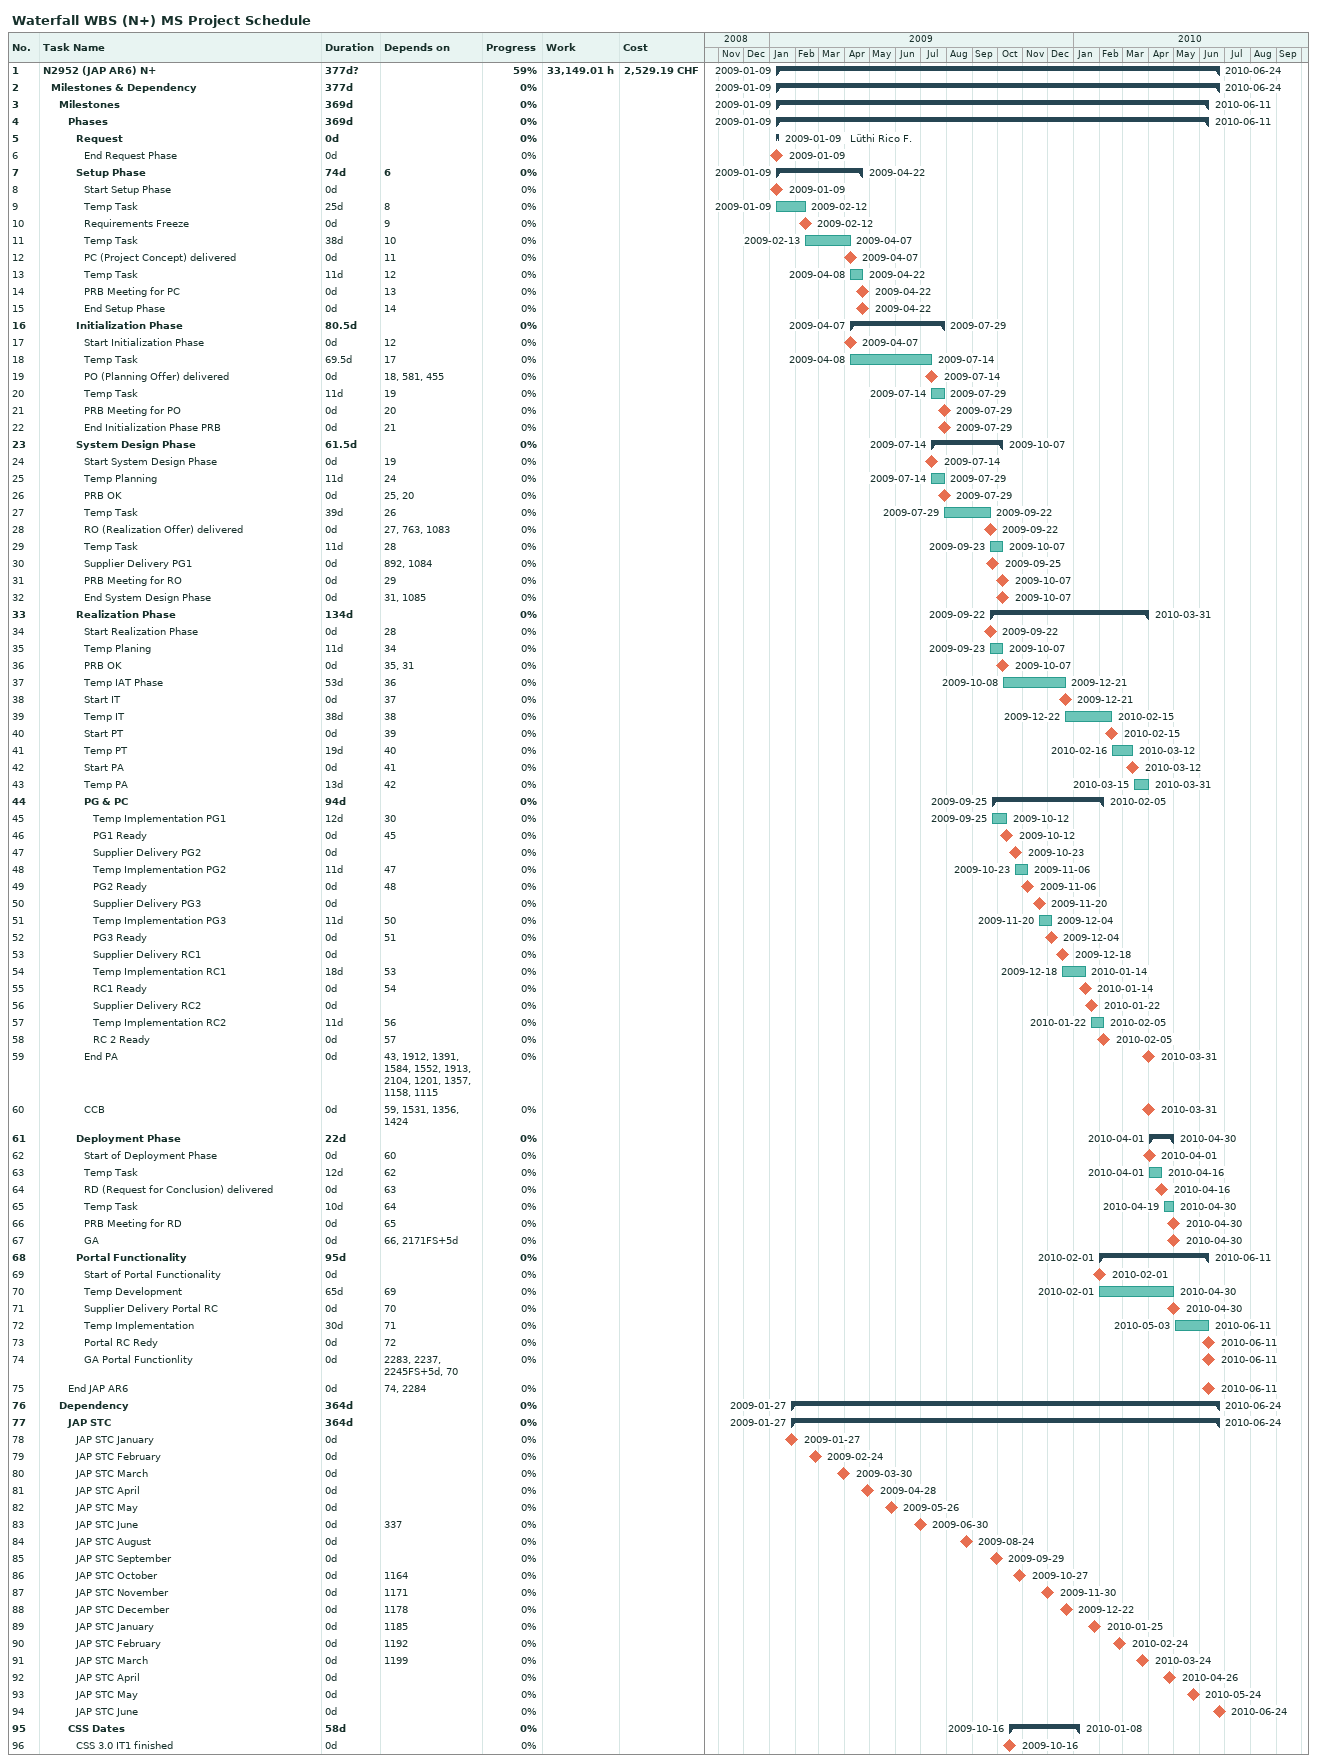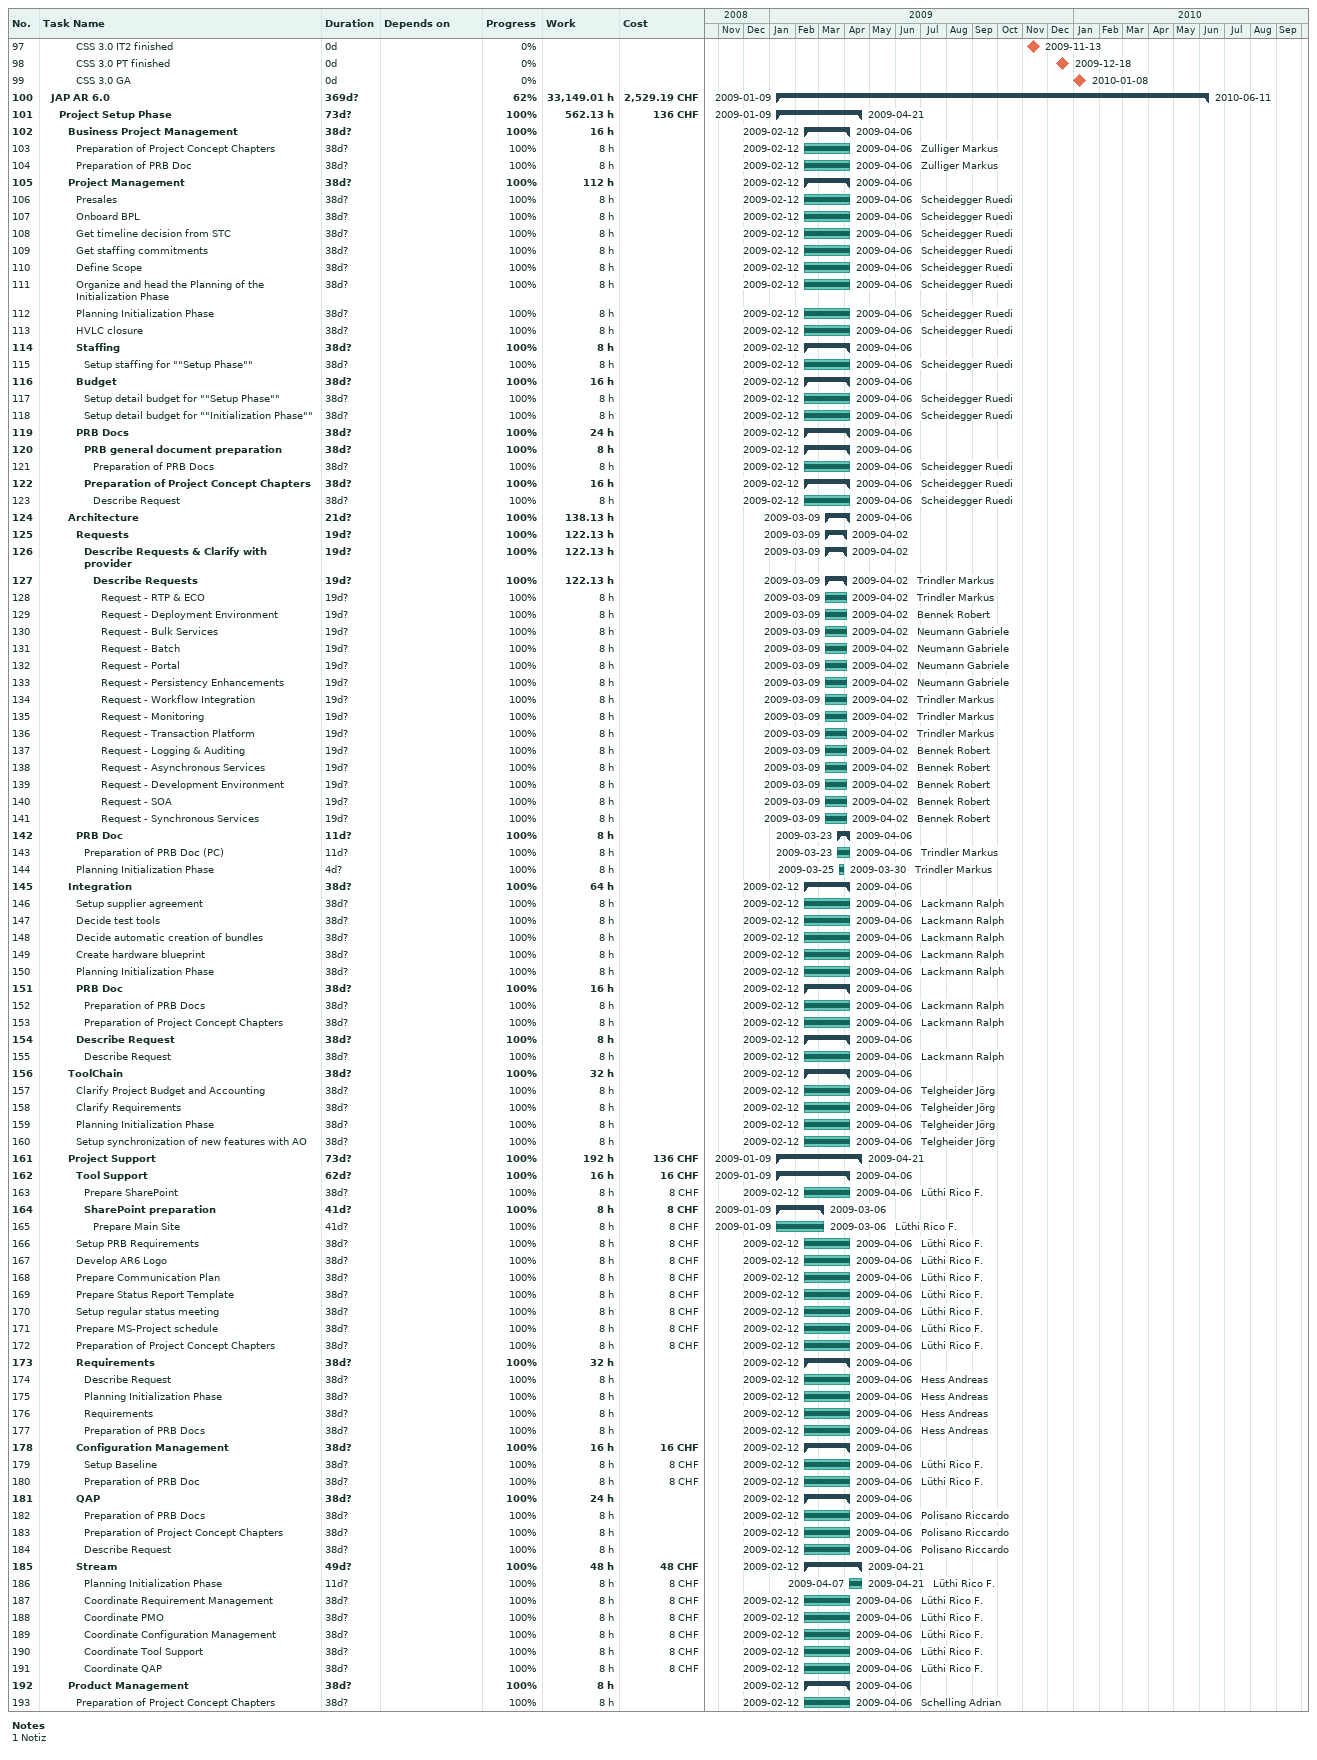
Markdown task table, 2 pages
Waterfall WBS (N+) MS Project Schedule

| ID | Level | Task | Duration | Start | Finish | Predecessors | Resources | % complete | Work (h) | Cost (CHF) |
|---|---|---|---|---|---|---|---|---|---|---|
| 1 | 1 | **N2952 (JAP AR6) N+** | 377d? | 2009-01-09 | 2010-06-24 |  |  | 59 | 33149.01 | 2529.19 |
| 2 | 2 | **Milestones & Dependency** | 377d | 2009-01-09 | 2010-06-24 |  |  | 0 |  |  |
| 3 | 3 | **Milestones** | 369d | 2009-01-09 | 2010-06-11 |  |  | 0 |  |  |
| 4 | 4 | **Phases** | 369d | 2009-01-09 | 2010-06-11 |  |  | 0 |  |  |
| 5 | 5 | **Request** | 0d | 2009-01-09 | 2009-01-09 |  | Lüthi Rico F. | 0 |  |  |
| 6 | 6 | End Request Phase | 0d | 2009-01-09 | 2009-01-09 |  |  | 0 |  |  |
| 7 | 5 | **Setup Phase** | 74d | 2009-01-09 | 2009-04-22 | 6 |  | 0 |  |  |
| 8 | 6 | Start Setup Phase | 0d | 2009-01-09 | 2009-01-09 |  |  | 0 |  |  |
| 9 | 6 | Temp Task | 25d | 2009-01-09 | 2009-02-12 | 8 |  | 0 |  |  |
| 10 | 6 | Requirements Freeze | 0d | 2009-02-12 | 2009-02-12 | 9 |  | 0 |  |  |
| 11 | 6 | Temp Task | 38d | 2009-02-13 | 2009-04-07 | 10 |  | 0 |  |  |
| 12 | 6 | PC (Project Concept) delivered | 0d | 2009-04-07 | 2009-04-07 | 11 |  | 0 |  |  |
| 13 | 6 | Temp Task | 11d | 2009-04-08 | 2009-04-22 | 12 |  | 0 |  |  |
| 14 | 6 | PRB Meeting for PC | 0d | 2009-04-22 | 2009-04-22 | 13 |  | 0 |  |  |
| 15 | 6 | End Setup Phase | 0d | 2009-04-22 | 2009-04-22 | 14 |  | 0 |  |  |
| 16 | 5 | **Initialization Phase** | 80.5d | 2009-04-07 | 2009-07-29 |  |  | 0 |  |  |
| 17 | 6 | Start Initialization Phase | 0d | 2009-04-07 | 2009-04-07 | 12 |  | 0 |  |  |
| 18 | 6 | Temp Task | 69.5d | 2009-04-08 | 2009-07-14 | 17 |  | 0 |  |  |
| 19 | 6 | PO (Planning Offer) delivered | 0d | 2009-07-14 | 2009-07-14 | 18, 581, 455 |  | 0 |  |  |
| 20 | 6 | Temp Task | 11d | 2009-07-14 | 2009-07-29 | 19 |  | 0 |  |  |
| 21 | 6 | PRB Meeting for PO | 0d | 2009-07-29 | 2009-07-29 | 20 |  | 0 |  |  |
| 22 | 6 | End Initialization Phase PRB | 0d | 2009-07-29 | 2009-07-29 | 21 |  | 0 |  |  |
| 23 | 5 | **System Design Phase** | 61.5d | 2009-07-14 | 2009-10-07 |  |  | 0 |  |  |
| 24 | 6 | Start System Design Phase | 0d | 2009-07-14 | 2009-07-14 | 19 |  | 0 |  |  |
| 25 | 6 | Temp Planning | 11d | 2009-07-14 | 2009-07-29 | 24 |  | 0 |  |  |
| 26 | 6 | PRB OK | 0d | 2009-07-29 | 2009-07-29 | 25, 20 |  | 0 |  |  |
| 27 | 6 | Temp Task | 39d | 2009-07-29 | 2009-09-22 | 26 |  | 0 |  |  |
| 28 | 6 | RO (Realization Offer) delivered | 0d | 2009-09-22 | 2009-09-22 | 27, 763, 1083 |  | 0 |  |  |
| 29 | 6 | Temp Task | 11d | 2009-09-23 | 2009-10-07 | 28 |  | 0 |  |  |
| 30 | 6 | Supplier Delivery PG1 | 0d | 2009-09-25 | 2009-09-25 | 892, 1084 |  | 0 |  |  |
| 31 | 6 | PRB Meeting for RO | 0d | 2009-10-07 | 2009-10-07 | 29 |  | 0 |  |  |
| 32 | 6 | End System Design Phase | 0d | 2009-10-07 | 2009-10-07 | 31, 1085 |  | 0 |  |  |
| 33 | 5 | **Realization Phase** | 134d | 2009-09-22 | 2010-03-31 |  |  | 0 |  |  |
| 34 | 6 | Start Realization Phase | 0d | 2009-09-22 | 2009-09-22 | 28 |  | 0 |  |  |
| 35 | 6 | Temp Planing | 11d | 2009-09-23 | 2009-10-07 | 34 |  | 0 |  |  |
| 36 | 6 | PRB OK | 0d | 2009-10-07 | 2009-10-07 | 35, 31 |  | 0 |  |  |
| 37 | 6 | Temp IAT Phase | 53d | 2009-10-08 | 2009-12-21 | 36 |  | 0 |  |  |
| 38 | 6 | Start IT | 0d | 2009-12-21 | 2009-12-21 | 37 |  | 0 |  |  |
| 39 | 6 | Temp IT | 38d | 2009-12-22 | 2010-02-15 | 38 |  | 0 |  |  |
| 40 | 6 | Start PT | 0d | 2010-02-15 | 2010-02-15 | 39 |  | 0 |  |  |
| 41 | 6 | Temp PT | 19d | 2010-02-16 | 2010-03-12 | 40 |  | 0 |  |  |
| 42 | 6 | Start PA | 0d | 2010-03-12 | 2010-03-12 | 41 |  | 0 |  |  |
| 43 | 6 | Temp PA | 13d | 2010-03-15 | 2010-03-31 | 42 |  | 0 |  |  |
| 44 | 6 | **PG & PC** | 94d | 2009-09-25 | 2010-02-05 |  |  | 0 |  |  |
| 45 | 7 | Temp Implementation PG1 | 12d | 2009-09-25 | 2009-10-12 | 30 |  | 0 |  |  |
| 46 | 7 | PG1 Ready | 0d | 2009-10-12 | 2009-10-12 | 45 |  | 0 |  |  |
| 47 | 7 | Supplier Delivery PG2 | 0d | 2009-10-23 | 2009-10-23 |  |  | 0 |  |  |
| 48 | 7 | Temp Implementation PG2 | 11d | 2009-10-23 | 2009-11-06 | 47 |  | 0 |  |  |
| 49 | 7 | PG2 Ready | 0d | 2009-11-06 | 2009-11-06 | 48 |  | 0 |  |  |
| 50 | 7 | Supplier Delivery PG3 | 0d | 2009-11-20 | 2009-11-20 |  |  | 0 |  |  |
| 51 | 7 | Temp Implementation PG3 | 11d | 2009-11-20 | 2009-12-04 | 50 |  | 0 |  |  |
| 52 | 7 | PG3 Ready | 0d | 2009-12-04 | 2009-12-04 | 51 |  | 0 |  |  |
| 53 | 7 | Supplier Delivery RC1 | 0d | 2009-12-18 | 2009-12-18 |  |  | 0 |  |  |
| 54 | 7 | Temp Implementation RC1 | 18d | 2009-12-18 | 2010-01-14 | 53 |  | 0 |  |  |
| 55 | 7 | RC1 Ready | 0d | 2010-01-14 | 2010-01-14 | 54 |  | 0 |  |  |
| 56 | 7 | Supplier Delivery RC2 | 0d | 2010-01-22 | 2010-01-22 |  |  | 0 |  |  |
| 57 | 7 | Temp Implementation RC2 | 11d | 2010-01-22 | 2010-02-05 | 56 |  | 0 |  |  |
| 58 | 7 | RC 2 Ready | 0d | 2010-02-05 | 2010-02-05 | 57 |  | 0 |  |  |
| 59 | 6 | End PA | 0d | 2010-03-31 | 2010-03-31 | 43, 1912, 1391, 1584, 1552, 1913, 2104, 1201, 1357, 1158, 1115 |  | 0 |  |  |
| 60 | 6 | CCB | 0d | 2010-03-31 | 2010-03-31 | 59, 1531, 1356, 1424 |  | 0 |  |  |
| 61 | 5 | **Deployment Phase** | 22d | 2010-04-01 | 2010-04-30 |  |  | 0 |  |  |
| 62 | 6 | Start of Deployment Phase | 0d | 2010-04-01 | 2010-04-01 | 60 |  | 0 |  |  |
| 63 | 6 | Temp Task | 12d | 2010-04-01 | 2010-04-16 | 62 |  | 0 |  |  |
| 64 | 6 | RD (Request for Conclusion) delivered | 0d | 2010-04-16 | 2010-04-16 | 63 |  | 0 |  |  |
| 65 | 6 | Temp Task | 10d | 2010-04-19 | 2010-04-30 | 64 |  | 0 |  |  |
| 66 | 6 | PRB Meeting for RD | 0d | 2010-04-30 | 2010-04-30 | 65 |  | 0 |  |  |
| 67 | 6 | GA | 0d | 2010-04-30 | 2010-04-30 | 66, 2171FS+5d |  | 0 |  |  |
| 68 | 5 | **Portal Functionality** | 95d | 2010-02-01 | 2010-06-11 |  |  | 0 |  |  |
| 69 | 6 | Start of Portal Functionality | 0d | 2010-02-01 | 2010-02-01 |  |  | 0 |  |  |
| 70 | 6 | Temp Development | 65d | 2010-02-01 | 2010-04-30 | 69 |  | 0 |  |  |
| 71 | 6 | Supplier Delivery Portal RC | 0d | 2010-04-30 | 2010-04-30 | 70 |  | 0 |  |  |
| 72 | 6 | Temp Implementation | 30d | 2010-05-03 | 2010-06-11 | 71 |  | 0 |  |  |
| 73 | 6 | Portal RC Redy | 0d | 2010-06-11 | 2010-06-11 | 72 |  | 0 |  |  |
| 74 | 6 | GA Portal Functionlity | 0d | 2010-06-11 | 2010-06-11 | 2283, 2237, 2245FS+5d, 70 |  | 0 |  |  |
| 75 | 4 | End JAP AR6 | 0d | 2010-06-11 | 2010-06-11 | 74, 2284 |  | 0 |  |  |
| 76 | 3 | **Dependency** | 364d | 2009-01-27 | 2010-06-24 |  |  | 0 |  |  |
| 77 | 4 | **JAP STC** | 364d | 2009-01-27 | 2010-06-24 |  |  | 0 |  |  |
| 78 | 5 | JAP STC January | 0d | 2009-01-27 | 2009-01-27 |  |  | 0 |  |  |
| 79 | 5 | JAP STC February | 0d | 2009-02-24 | 2009-02-24 |  |  | 0 |  |  |
| 80 | 5 | JAP STC March | 0d | 2009-03-30 | 2009-03-30 |  |  | 0 |  |  |
| 81 | 5 | JAP STC April | 0d | 2009-04-28 | 2009-04-28 |  |  | 0 |  |  |
| 82 | 5 | JAP STC May | 0d | 2009-05-26 | 2009-05-26 |  |  | 0 |  |  |
| 83 | 5 | JAP STC June | 0d | 2009-06-30 | 2009-06-30 | 337 |  | 0 |  |  |
| 84 | 5 | JAP STC August | 0d | 2009-08-24 | 2009-08-24 |  |  | 0 |  |  |
| 85 | 5 | JAP STC September | 0d | 2009-09-29 | 2009-09-29 |  |  | 0 |  |  |
| 86 | 5 | JAP STC October | 0d | 2009-10-27 | 2009-10-27 | 1164 |  | 0 |  |  |
| 87 | 5 | JAP STC November | 0d | 2009-11-30 | 2009-11-30 | 1171 |  | 0 |  |  |
| 88 | 5 | JAP STC December | 0d | 2009-12-22 | 2009-12-22 | 1178 |  | 0 |  |  |
| 89 | 5 | JAP STC January | 0d | 2010-01-25 | 2010-01-25 | 1185 |  | 0 |  |  |
| 90 | 5 | JAP STC February | 0d | 2010-02-24 | 2010-02-24 | 1192 |  | 0 |  |  |
| 91 | 5 | JAP STC March | 0d | 2010-03-24 | 2010-03-24 | 1199 |  | 0 |  |  |
| 92 | 5 | JAP STC April | 0d | 2010-04-26 | 2010-04-26 |  |  | 0 |  |  |
| 93 | 5 | JAP STC May | 0d | 2010-05-24 | 2010-05-24 |  |  | 0 |  |  |
| 94 | 5 | JAP STC June | 0d | 2010-06-24 | 2010-06-24 |  |  | 0 |  |  |
| 95 | 4 | **CSS Dates** | 58d | 2009-10-16 | 2010-01-08 |  |  | 0 |  |  |
| 96 | 5 | CSS 3.0 IT1 finished | 0d | 2009-10-16 | 2009-10-16 |  |  | 0 |  |  |
| 97 | 5 | CSS 3.0 IT2 finished | 0d | 2009-11-13 | 2009-11-13 |  |  | 0 |  |  |
| 98 | 5 | CSS 3.0 PT finished | 0d | 2009-12-18 | 2009-12-18 |  |  | 0 |  |  |
| 99 | 5 | CSS 3.0 GA | 0d | 2010-01-08 | 2010-01-08 |  |  | 0 |  |  |
| 100 | 2 | **JAP AR 6.0** | 369d? | 2009-01-09 | 2010-06-11 |  |  | 62 | 33149.01 | 2529.19 |
| 101 | 3 | **Project Setup Phase** | 73d? | 2009-01-09 | 2009-04-21 |  |  | 100 | 562.13 | 136 |
| 102 | 4 | **Business Project Management** | 38d? | 2009-02-12 | 2009-04-06 |  |  | 100 | 16 |  |
| 103 | 5 | Preparation of Project Concept Chapters | 38d? | 2009-02-12 | 2009-04-06 |  | Zulliger Markus | 100 | 8 |  |
| 104 | 5 | Preparation of PRB Doc | 38d? | 2009-02-12 | 2009-04-06 |  | Zulliger Markus | 100 | 8 |  |
| 105 | 4 | **Project Management** | 38d? | 2009-02-12 | 2009-04-06 |  |  | 100 | 112 |  |
| 106 | 5 | Presales | 38d? | 2009-02-12 | 2009-04-06 |  | Scheidegger Ruedi | 100 | 8 |  |
| 107 | 5 | Onboard BPL | 38d? | 2009-02-12 | 2009-04-06 |  | Scheidegger Ruedi | 100 | 8 |  |
| 108 | 5 | Get timeline decision from STC | 38d? | 2009-02-12 | 2009-04-06 |  | Scheidegger Ruedi | 100 | 8 |  |
| 109 | 5 | Get staffing commitments | 38d? | 2009-02-12 | 2009-04-06 |  | Scheidegger Ruedi | 100 | 8 |  |
| 110 | 5 | Define Scope | 38d? | 2009-02-12 | 2009-04-06 |  | Scheidegger Ruedi | 100 | 8 |  |
| 111 | 5 | Organize and head the Planning of the Initialization Phase | 38d? | 2009-02-12 | 2009-04-06 |  | Scheidegger Ruedi | 100 | 8 |  |
| 112 | 5 | Planning Initialization Phase | 38d? | 2009-02-12 | 2009-04-06 |  | Scheidegger Ruedi | 100 | 8 |  |
| 113 | 5 | HVLC closure | 38d? | 2009-02-12 | 2009-04-06 |  | Scheidegger Ruedi | 100 | 8 |  |
| 114 | 5 | **Staffing** | 38d? | 2009-02-12 | 2009-04-06 |  |  | 100 | 8 |  |
| 115 | 6 | Setup staffing for ""Setup Phase"" | 38d? | 2009-02-12 | 2009-04-06 |  | Scheidegger Ruedi | 100 | 8 |  |
| 116 | 5 | **Budget** | 38d? | 2009-02-12 | 2009-04-06 |  |  | 100 | 16 |  |
| 117 | 6 | Setup detail budget for ""Setup Phase"" | 38d? | 2009-02-12 | 2009-04-06 |  | Scheidegger Ruedi | 100 | 8 |  |
| 118 | 6 | Setup detail budget for ""Initialization Phase"" | 38d? | 2009-02-12 | 2009-04-06 |  | Scheidegger Ruedi | 100 | 8 |  |
| 119 | 5 | **PRB Docs** | 38d? | 2009-02-12 | 2009-04-06 |  |  | 100 | 24 |  |
| 120 | 6 | **PRB general document preparation** | 38d? | 2009-02-12 | 2009-04-06 |  |  | 100 | 8 |  |
| 121 | 7 | Preparation of PRB Docs | 38d? | 2009-02-12 | 2009-04-06 |  | Scheidegger Ruedi | 100 | 8 |  |
| 122 | 6 | **Preparation of Project Concept Chapters** | 38d? | 2009-02-12 | 2009-04-06 |  | Scheidegger Ruedi | 100 | 16 |  |
| 123 | 7 | Describe Request | 38d? | 2009-02-12 | 2009-04-06 |  | Scheidegger Ruedi | 100 | 8 |  |
| 124 | 4 | **Architecture** | 21d? | 2009-03-09 | 2009-04-06 |  |  | 100 | 138.13 |  |
| 125 | 5 | **Requests** | 19d? | 2009-03-09 | 2009-04-02 |  |  | 100 | 122.13 |  |
| 126 | 6 | **Describe Requests & Clarify with provider** | 19d? | 2009-03-09 | 2009-04-02 |  |  | 100 | 122.13 |  |
| 127 | 7 | **Describe Requests** | 19d? | 2009-03-09 | 2009-04-02 |  | Trindler Markus | 100 | 122.13 |  |
| 128 | 8 | Request - RTP & ECO | 19d? | 2009-03-09 | 2009-04-02 |  | Trindler Markus | 100 | 8 |  |
| 129 | 8 | Request - Deployment Environment | 19d? | 2009-03-09 | 2009-04-02 |  | Bennek Robert | 100 | 8 |  |
| 130 | 8 | Request - Bulk Services | 19d? | 2009-03-09 | 2009-04-02 |  | Neumann Gabriele | 100 | 8 |  |
| 131 | 8 | Request - Batch | 19d? | 2009-03-09 | 2009-04-02 |  | Neumann Gabriele | 100 | 8 |  |
| 132 | 8 | Request - Portal | 19d? | 2009-03-09 | 2009-04-02 |  | Neumann Gabriele | 100 | 8 |  |
| 133 | 8 | Request - Persistency Enhancements | 19d? | 2009-03-09 | 2009-04-02 |  | Neumann Gabriele | 100 | 8 |  |
| 134 | 8 | Request - Workflow Integration | 19d? | 2009-03-09 | 2009-04-02 |  | Trindler Markus | 100 | 8 |  |
| 135 | 8 | Request - Monitoring | 19d? | 2009-03-09 | 2009-04-02 |  | Trindler Markus | 100 | 8 |  |
| 136 | 8 | Request - Transaction Platform | 19d? | 2009-03-09 | 2009-04-02 |  | Trindler Markus | 100 | 8 |  |
| 137 | 8 | Request - Logging & Auditing | 19d? | 2009-03-09 | 2009-04-02 |  | Bennek Robert | 100 | 8 |  |
| 138 | 8 | Request - Asynchronous Services | 19d? | 2009-03-09 | 2009-04-02 |  | Bennek Robert | 100 | 8 |  |
| 139 | 8 | Request - Development Environment | 19d? | 2009-03-09 | 2009-04-02 |  | Bennek Robert | 100 | 8 |  |
| 140 | 8 | Request - SOA | 19d? | 2009-03-09 | 2009-04-02 |  | Bennek Robert | 100 | 8 |  |
| 141 | 8 | Request - Synchronous Services | 19d? | 2009-03-09 | 2009-04-02 |  | Bennek Robert | 100 | 8 |  |
| 142 | 5 | **PRB Doc** | 11d? | 2009-03-23 | 2009-04-06 |  |  | 100 | 8 |  |
| 143 | 6 | Preparation of PRB Doc (PC) | 11d? | 2009-03-23 | 2009-04-06 |  | Trindler Markus | 100 | 8 |  |
| 144 | 5 | Planning Initialization Phase | 4d? | 2009-03-25 | 2009-03-30 |  | Trindler Markus | 100 | 8 |  |
| 145 | 4 | **Integration** | 38d? | 2009-02-12 | 2009-04-06 |  |  | 100 | 64 |  |
| 146 | 5 | Setup supplier agreement | 38d? | 2009-02-12 | 2009-04-06 |  | Lackmann Ralph | 100 | 8 |  |
| 147 | 5 | Decide test tools | 38d? | 2009-02-12 | 2009-04-06 |  | Lackmann Ralph | 100 | 8 |  |
| 148 | 5 | Decide automatic creation of bundles | 38d? | 2009-02-12 | 2009-04-06 |  | Lackmann Ralph | 100 | 8 |  |
| 149 | 5 | Create hardware blueprint | 38d? | 2009-02-12 | 2009-04-06 |  | Lackmann Ralph | 100 | 8 |  |
| 150 | 5 | Planning Initialization Phase | 38d? | 2009-02-12 | 2009-04-06 |  | Lackmann Ralph | 100 | 8 |  |
| 151 | 5 | **PRB Doc** | 38d? | 2009-02-12 | 2009-04-06 |  |  | 100 | 16 |  |
| 152 | 6 | Preparation of PRB Docs | 38d? | 2009-02-12 | 2009-04-06 |  | Lackmann Ralph | 100 | 8 |  |
| 153 | 6 | Preparation of Project Concept Chapters | 38d? | 2009-02-12 | 2009-04-06 |  | Lackmann Ralph | 100 | 8 |  |
| 154 | 5 | **Describe Request** | 38d? | 2009-02-12 | 2009-04-06 |  |  | 100 | 8 |  |
| 155 | 6 | Describe Request | 38d? | 2009-02-12 | 2009-04-06 |  | Lackmann Ralph | 100 | 8 |  |
| 156 | 4 | **ToolChain** | 38d? | 2009-02-12 | 2009-04-06 |  |  | 100 | 32 |  |
| 157 | 5 | Clarify Project Budget and Accounting | 38d? | 2009-02-12 | 2009-04-06 |  | Telgheider Jörg | 100 | 8 |  |
| 158 | 5 | Clarify Requirements | 38d? | 2009-02-12 | 2009-04-06 |  | Telgheider Jörg | 100 | 8 |  |
| 159 | 5 | Planning Initialization Phase | 38d? | 2009-02-12 | 2009-04-06 |  | Telgheider Jörg | 100 | 8 |  |
| 160 | 5 | Setup synchronization of new features with AO | 38d? | 2009-02-12 | 2009-04-06 |  | Telgheider Jörg | 100 | 8 |  |
| 161 | 4 | **Project Support** | 73d? | 2009-01-09 | 2009-04-21 |  |  | 100 | 192 | 136 |
| 162 | 5 | **Tool Support** | 62d? | 2009-01-09 | 2009-04-06 |  |  | 100 | 16 | 16 |
| 163 | 6 | Prepare SharePoint | 38d? | 2009-02-12 | 2009-04-06 |  | Lüthi Rico F. | 100 | 8 | 8 |
| 164 | 6 | **SharePoint preparation** | 41d? | 2009-01-09 | 2009-03-06 |  |  | 100 | 8 | 8 |
| 165 | 7 | Prepare Main Site | 41d? | 2009-01-09 | 2009-03-06 |  | Lüthi Rico F. | 100 | 8 | 8 |
| 166 | 5 | Setup PRB Requirements | 38d? | 2009-02-12 | 2009-04-06 |  | Lüthi Rico F. | 100 | 8 | 8 |
| 167 | 5 | Develop AR6 Logo | 38d? | 2009-02-12 | 2009-04-06 |  | Lüthi Rico F. | 100 | 8 | 8 |
| 168 | 5 | Prepare Communication Plan | 38d? | 2009-02-12 | 2009-04-06 |  | Lüthi Rico F. | 100 | 8 | 8 |
| 169 | 5 | Prepare Status Report Template | 38d? | 2009-02-12 | 2009-04-06 |  | Lüthi Rico F. | 100 | 8 | 8 |
| 170 | 5 | Setup regular status meeting | 38d? | 2009-02-12 | 2009-04-06 |  | Lüthi Rico F. | 100 | 8 | 8 |
| 171 | 5 | Prepare MS-Project schedule | 38d? | 2009-02-12 | 2009-04-06 |  | Lüthi Rico F. | 100 | 8 | 8 |
| 172 | 5 | Preparation of Project Concept Chapters | 38d? | 2009-02-12 | 2009-04-06 |  | Lüthi Rico F. | 100 | 8 | 8 |
| 173 | 5 | **Requirements** | 38d? | 2009-02-12 | 2009-04-06 |  |  | 100 | 32 |  |
| 174 | 6 | Describe Request | 38d? | 2009-02-12 | 2009-04-06 |  | Hess Andreas | 100 | 8 |  |
| 175 | 6 | Planning Initialization Phase | 38d? | 2009-02-12 | 2009-04-06 |  | Hess Andreas | 100 | 8 |  |
| 176 | 6 | Requirements | 38d? | 2009-02-12 | 2009-04-06 |  | Hess Andreas | 100 | 8 |  |
| 177 | 6 | Preparation of PRB Docs | 38d? | 2009-02-12 | 2009-04-06 |  | Hess Andreas | 100 | 8 |  |
| 178 | 5 | **Configuration Management** | 38d? | 2009-02-12 | 2009-04-06 |  |  | 100 | 16 | 16 |
| 179 | 6 | Setup Baseline | 38d? | 2009-02-12 | 2009-04-06 |  | Lüthi Rico F. | 100 | 8 | 8 |
| 180 | 6 | Preparation of PRB Doc | 38d? | 2009-02-12 | 2009-04-06 |  | Lüthi Rico F. | 100 | 8 | 8 |
| 181 | 5 | **QAP** | 38d? | 2009-02-12 | 2009-04-06 |  |  | 100 | 24 |  |
| 182 | 6 | Preparation of PRB Docs | 38d? | 2009-02-12 | 2009-04-06 |  | Polisano Riccardo | 100 | 8 |  |
| 183 | 6 | Preparation of Project Concept Chapters | 38d? | 2009-02-12 | 2009-04-06 |  | Polisano Riccardo | 100 | 8 |  |
| 184 | 6 | Describe Request | 38d? | 2009-02-12 | 2009-04-06 |  | Polisano Riccardo | 100 | 8 |  |
| 185 | 5 | **Stream** | 49d? | 2009-02-12 | 2009-04-21 |  |  | 100 | 48 | 48 |
| 186 | 6 | Planning Initialization Phase | 11d? | 2009-04-07 | 2009-04-21 |  | Lüthi Rico F. | 100 | 8 | 8 |
| 187 | 6 | Coordinate Requirement Management | 38d? | 2009-02-12 | 2009-04-06 |  | Lüthi Rico F. | 100 | 8 | 8 |
| 188 | 6 | Coordinate PMO | 38d? | 2009-02-12 | 2009-04-06 |  | Lüthi Rico F. | 100 | 8 | 8 |
| 189 | 6 | Coordinate Configuration Management | 38d? | 2009-02-12 | 2009-04-06 |  | Lüthi Rico F. | 100 | 8 | 8 |
| 190 | 6 | Coordinate Tool Support | 38d? | 2009-02-12 | 2009-04-06 |  | Lüthi Rico F. | 100 | 8 | 8 |
| 191 | 6 | Coordinate QAP | 38d? | 2009-02-12 | 2009-04-06 |  | Lüthi Rico F. | 100 | 8 | 8 |
| 192 | 4 | **Product Management** | 38d? | 2009-02-12 | 2009-04-06 |  |  | 100 | 8 |  |
| 193 | 5 | Preparation of Project Concept Chapters | 38d? | 2009-02-12 | 2009-04-06 |  | Schelling Adrian | 100 | 8 |  |

Notes
- 1: Notiz
